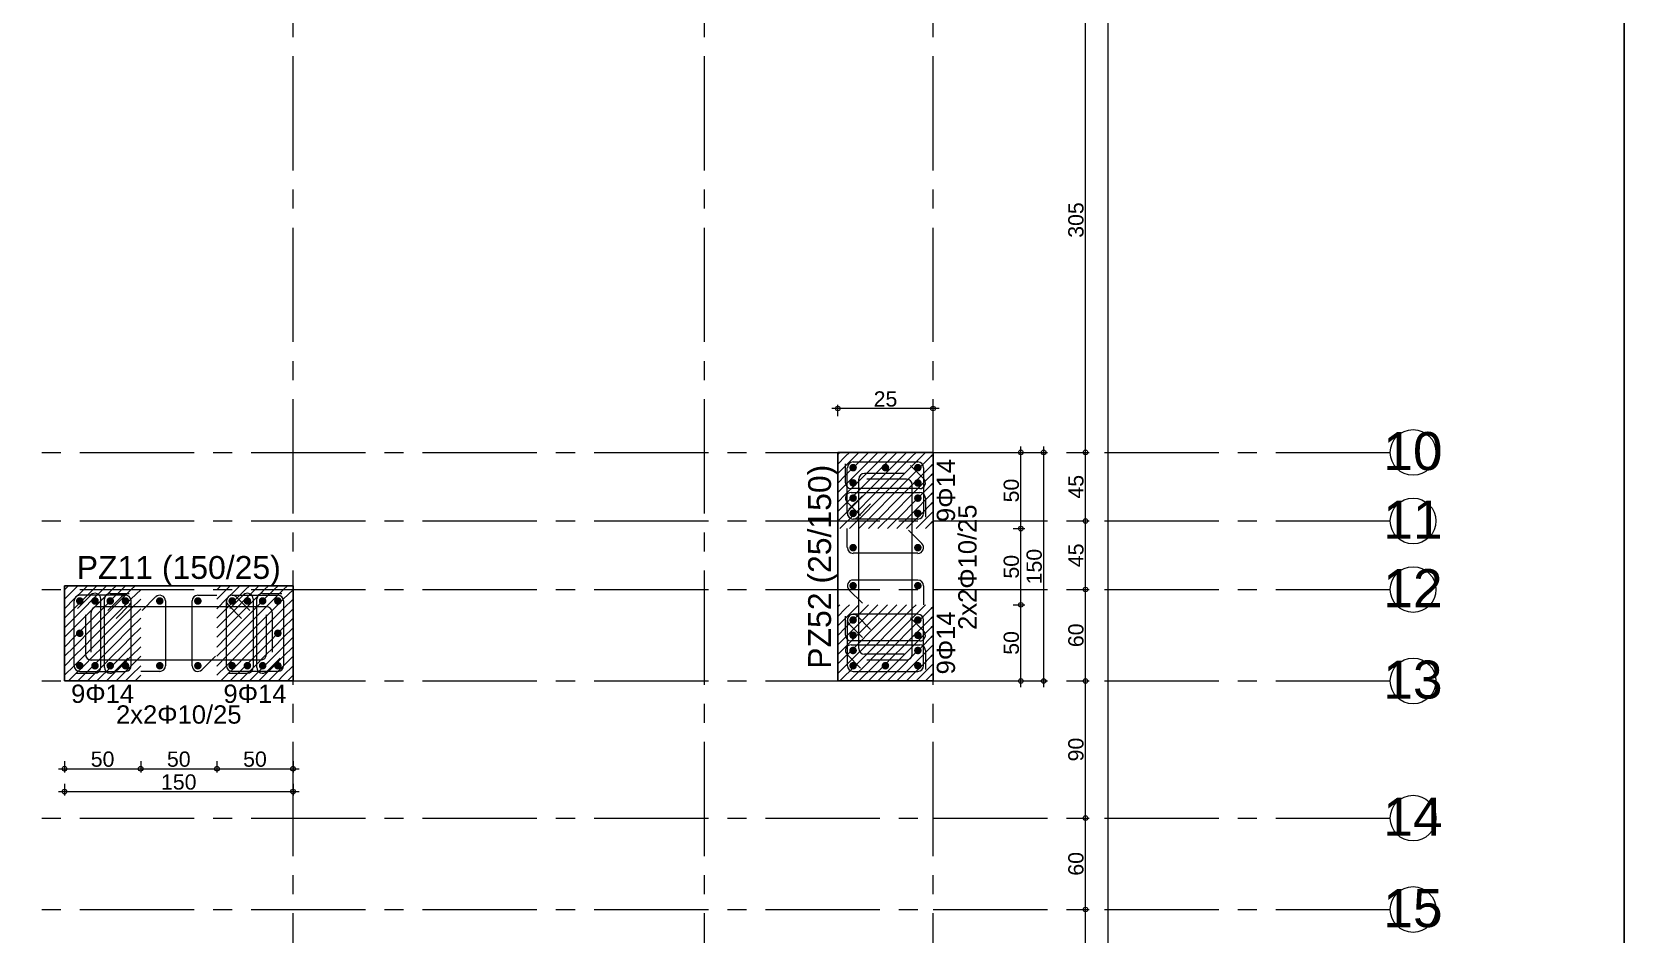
# Model space of a CAD drawing. Header units: millimetres. Extents: x 2232 to 85269, y -3593 to 5869.
# Drawn here: x 23324 to 24369, y 4473 to 5066 of the extents above; entities that cross this region are included whole.
import ezdxf

# ---------------------------------------------------------------- set-up
doc = ezdxf.new("R2010")
doc.units = ezdxf.units.MM
doc.linetypes.add('CENTER2', pattern=[112.5, 75, -12.5, 12.5, -12.5])
doc.linetypes.add('DASHDOT2', pattern=[12.7, 6.35, -3.175, 0, -3.175])
doc.layers.add('aks', color=251, linetype='DASHDOT2', lineweight=35)
for name, color, linetype in [('Donatı Yazısı', 7, 'Continuous'), ('Donatı Çizgisi', 7, 'Continuous'), ('Kolon', 7, 'Continuous'), ('Ölçülendirme', 7, 'Continuous')]:
    doc.layers.add(name, color=color, linetype=linetype)
doc.styles.add('arial_1_18', font='arial.ttf', dxfattribs={"height": 0.2})

# ---------------------------------------------------------------- blocks, each defined once
blk = doc.blocks.new('IDE999Entity6706')
at = {"layer": 'aks', "color": 250, "linetype": 'CENTER2', "lineweight": 5}
blk.add_lwpolyline([(9876.2, 200), (9876.2, 2530)], dxfattribs=at)
blk = doc.blocks.new('IDE999Entity6707')
at = {"layer": 'aks', "color": 250, "linetype": 'CENTER2', "lineweight": 5}
blk.add_lwpolyline([(10026.2, 200), (10026.2, 2530)], dxfattribs=at)
blk = doc.blocks.new('IDE999Entity6708')
at = {"layer": 'aks', "color": 250, "linetype": 'CENTER2', "lineweight": 5}
blk.add_lwpolyline([(9606.2, 200), (9606.2, 2530)], dxfattribs=at)
blk = doc.blocks.new('IDE999Entity6737')
at = {"layer": 'aks', "color": 250, "linetype": 'CENTER2', "lineweight": 5}
for points in [[(6766.2, 1575), (10026.2, 1575)], [(10026.2, 1575), (10326.2, 1575)]]:
    blk.add_lwpolyline(points, dxfattribs=at)
at = {"layer": 'aks', "color": 30, "linetype": 'Continuous', "lineweight": 5}
blk.add_circle((10341.2, 1575), 15, dxfattribs=at)
at = {"layer": 'aks', "color": 1, "linetype": 'Continuous', "lineweight": 5, "style": 'arial_1_18'}
blk.add_text('14', height=25, dxfattribs=at).set_placement((10321.7, 1563.4))
blk = doc.blocks.new('IDE999Entity6738')
at = {"layer": 'aks', "color": 250, "linetype": 'CENTER2', "lineweight": 5}
for points in [[(6766.2, 1725), (10026.2, 1725)], [(10026.2, 1725), (10326.2, 1725)]]:
    blk.add_lwpolyline(points, dxfattribs=at)
at = {"layer": 'aks', "color": 30, "linetype": 'Continuous', "lineweight": 5}
blk.add_circle((10341.2, 1725), 15, dxfattribs=at)
at = {"layer": 'aks', "color": 1, "linetype": 'Continuous', "lineweight": 5, "style": 'arial_1_18'}
blk.add_text('12', height=25, dxfattribs=at).set_placement((10321.7, 1713.4))
blk = doc.blocks.new('IDE999Entity6739')
at = {"layer": 'aks', "color": 250, "linetype": 'CENTER2', "lineweight": 5}
for points in [[(6766.2, 1515), (10026.2, 1515)], [(10026.2, 1515), (10326.2, 1515)]]:
    blk.add_lwpolyline(points, dxfattribs=at)
at = {"layer": 'aks', "color": 30, "linetype": 'Continuous', "lineweight": 5}
blk.add_circle((10341.2, 1515), 15, dxfattribs=at)
at = {"layer": 'aks', "color": 1, "linetype": 'Continuous', "lineweight": 5, "style": 'arial_1_18'}
blk.add_text('15', height=25, dxfattribs=at).set_placement((10321.7, 1503.4))
blk = doc.blocks.new('IDE999Entity6740')
at = {"layer": 'aks', "color": 250, "linetype": 'CENTER2', "lineweight": 5}
for points in [[(6766.2, 1770), (10026.2, 1770)], [(10026.2, 1770), (10326.2, 1770)]]:
    blk.add_lwpolyline(points, dxfattribs=at)
at = {"layer": 'aks', "color": 30, "linetype": 'Continuous', "lineweight": 5}
blk.add_circle((10341.2, 1770), 15, dxfattribs=at)
at = {"layer": 'aks', "color": 1, "linetype": 'Continuous', "lineweight": 5, "style": 'arial_1_18'}
blk.add_text('11', height=25, dxfattribs=at).set_placement((10321.7, 1758.4))
blk = doc.blocks.new('IDE999Entity6741')
at = {"layer": 'aks', "color": 250, "linetype": 'CENTER2', "lineweight": 5}
for points in [[(6766.2, 1665), (10026.2, 1665)], [(10026.2, 1665), (10326.2, 1665)]]:
    blk.add_lwpolyline(points, dxfattribs=at)
at = {"layer": 'aks', "color": 30, "linetype": 'Continuous', "lineweight": 5}
blk.add_circle((10341.2, 1665), 15, dxfattribs=at)
at = {"layer": 'aks', "color": 1, "linetype": 'Continuous', "lineweight": 5, "style": 'arial_1_18'}
blk.add_text('13', height=25, dxfattribs=at).set_placement((10321.7, 1653.4))
blk = doc.blocks.new('IDE999Entity6742')
at = {"layer": 'aks', "color": 250, "linetype": 'CENTER2', "lineweight": 5}
for points in [[(6766.2, 1815), (10026.2, 1815)], [(10026.2, 1815), (10326.2, 1815)]]:
    blk.add_lwpolyline(points, dxfattribs=at)
at = {"layer": 'aks', "color": 30, "linetype": 'Continuous', "lineweight": 5}
blk.add_circle((10341.2, 1815), 15, dxfattribs=at)
at = {"layer": 'aks', "color": 1, "linetype": 'Continuous', "lineweight": 5, "style": 'arial_1_18'}
blk.add_text('10', height=25, dxfattribs=at).set_placement((10321.7, 1803.4))

msp = doc.modelspace()

# ---------------------------------------------------------------- hatches: boundary and pattern name
at = {"layer": 'Donatı Çizgisi', "linetype": 'Continuous', "lineweight": 5}
h = msp.add_hatch(color=5, dxfattribs=at)
edge = h.paths.add_edge_path(flags=0)
edge.add_arc((23863.2, 4779.6), 2.5, 0, 360)
h = msp.add_hatch(color=5, dxfattribs=at)
edge = h.paths.add_edge_path(flags=0)
edge.add_arc((23884.4, 4779.6), 2.5, 0, 360)
h = msp.add_hatch(color=5, dxfattribs=at)
edge = h.paths.add_edge_path(flags=0)
edge.add_arc((23905.7, 4779.6), 2.5, 0, 360)
h = msp.add_hatch(color=5, dxfattribs=at)
edge = h.paths.add_edge_path(flags=0)
edge.add_arc((23863.2, 4769.6), 2.5, 0, 360)
h = msp.add_hatch(color=5, dxfattribs=at)
edge = h.paths.add_edge_path(flags=0)
edge.add_arc((23905.7, 4769.6), 2.5, 0, 360)
h = msp.add_hatch(color=5, dxfattribs=at)
edge = h.paths.add_edge_path(flags=0)
edge.add_arc((23863.2, 4759.6), 2.5, 0, 360)
h = msp.add_hatch(color=5, dxfattribs=at)
edge = h.paths.add_edge_path(flags=0)
edge.add_arc((23905.7, 4759.6), 2.5, 0, 360)
h = msp.add_hatch(color=5, dxfattribs=at)
edge = h.paths.add_edge_path(flags=0)
edge.add_arc((23863.2, 4749.6), 2.5, 0, 360)
h = msp.add_hatch(color=5, dxfattribs=at)
edge = h.paths.add_edge_path(flags=0)
edge.add_arc((23905.7, 4749.6), 2.5, 0, 360)
h = msp.add_hatch(color=5, dxfattribs=at)
edge = h.paths.add_edge_path(flags=0)
edge.add_arc((23863.2, 4727.1), 2.5, 0, 360)
h = msp.add_hatch(color=5, dxfattribs=at)
edge = h.paths.add_edge_path(flags=0)
edge.add_arc((23905.7, 4727.1), 2.5, 0, 360)
h = msp.add_hatch(color=5, dxfattribs=at)
edge = h.paths.add_edge_path(flags=0)
edge.add_arc((23863.2, 4702.1), 2.5, 0, 360)
h = msp.add_hatch(color=5, dxfattribs=at)
edge = h.paths.add_edge_path(flags=0)
edge.add_arc((23905.7, 4702.1), 2.5, 0, 360)
h = msp.add_hatch(color=5, dxfattribs=at)
edge = h.paths.add_edge_path(flags=0)
edge.add_arc((23355.7, 4692.1), 2.5, 0, 360)
h = msp.add_hatch(color=5, dxfattribs=at)
edge = h.paths.add_edge_path(flags=0)
edge.add_arc((23365.7, 4692.1), 2.5, 0, 360)
h = msp.add_hatch(color=5, dxfattribs=at)
edge = h.paths.add_edge_path(flags=0)
edge.add_arc((23375.7, 4692.1), 2.5, 0, 360)
h = msp.add_hatch(color=5, dxfattribs=at)
edge = h.paths.add_edge_path(flags=0)
edge.add_arc((23385.7, 4692.1), 2.5, 0, 360)
h = msp.add_hatch(color=5, dxfattribs=at)
edge = h.paths.add_edge_path(flags=0)
edge.add_arc((23408.2, 4692.1), 2.5, 0, 360)
h = msp.add_hatch(color=5, dxfattribs=at)
edge = h.paths.add_edge_path(flags=0)
edge.add_arc((23433.2, 4692.1), 2.5, 0, 360)
h = msp.add_hatch(color=5, dxfattribs=at)
edge = h.paths.add_edge_path(flags=0)
edge.add_arc((23455.7, 4692.1), 2.5, 0, 360)
h = msp.add_hatch(color=5, dxfattribs=at)
edge = h.paths.add_edge_path(flags=0)
edge.add_arc((23465.7, 4692.1), 2.5, 0, 360)
h = msp.add_hatch(color=5, dxfattribs=at)
edge = h.paths.add_edge_path(flags=0)
edge.add_arc((23475.7, 4692.1), 2.5, 0, 360)
h = msp.add_hatch(color=5, dxfattribs=at)
edge = h.paths.add_edge_path(flags=0)
edge.add_arc((23485.7, 4692.1), 2.5, 0, 360)
h = msp.add_hatch(color=5, dxfattribs=at)
edge = h.paths.add_edge_path(flags=0)
edge.add_arc((23863.2, 4679.6), 2.5, 0, 360)
h = msp.add_hatch(color=5, dxfattribs=at)
edge = h.paths.add_edge_path(flags=0)
edge.add_arc((23905.7, 4679.6), 2.5, 0, 360)
h = msp.add_hatch(color=5, dxfattribs=at)
edge = h.paths.add_edge_path(flags=0)
edge.add_arc((23355.7, 4670.9), 2.5, 0, 360)
h = msp.add_hatch(color=5, dxfattribs=at)
edge = h.paths.add_edge_path(flags=0)
edge.add_arc((23485.7, 4670.9), 2.5, 0, 360)
h = msp.add_hatch(color=5, dxfattribs=at)
edge = h.paths.add_edge_path(flags=0)
edge.add_arc((23863.2, 4669.6), 2.5, 0, 360)
h = msp.add_hatch(color=5, dxfattribs=at)
edge = h.paths.add_edge_path(flags=0)
edge.add_arc((23905.7, 4669.6), 2.5, 0, 360)
h = msp.add_hatch(color=5, dxfattribs=at)
edge = h.paths.add_edge_path(flags=0)
edge.add_arc((23863.2, 4659.6), 2.5, 0, 360)
h = msp.add_hatch(color=5, dxfattribs=at)
edge = h.paths.add_edge_path(flags=0)
edge.add_arc((23905.7, 4659.6), 2.5, 0, 360)
h = msp.add_hatch(color=5, dxfattribs=at)
edge = h.paths.add_edge_path(flags=0)
edge.add_arc((23355.7, 4649.6), 2.5, 0, 360)
h = msp.add_hatch(color=5, dxfattribs=at)
edge = h.paths.add_edge_path(flags=0)
edge.add_arc((23365.7, 4649.6), 2.5, 0, 360)
h = msp.add_hatch(color=5, dxfattribs=at)
edge = h.paths.add_edge_path(flags=0)
edge.add_arc((23375.7, 4649.6), 2.5, 0, 360)
h = msp.add_hatch(color=5, dxfattribs=at)
edge = h.paths.add_edge_path(flags=0)
edge.add_arc((23385.7, 4649.6), 2.5, 0, 360)
h = msp.add_hatch(color=5, dxfattribs=at)
edge = h.paths.add_edge_path(flags=0)
edge.add_arc((23408.2, 4649.6), 2.5, 0, 360)
h = msp.add_hatch(color=5, dxfattribs=at)
edge = h.paths.add_edge_path(flags=0)
edge.add_arc((23433.2, 4649.6), 2.5, 0, 360)
h = msp.add_hatch(color=5, dxfattribs=at)
edge = h.paths.add_edge_path(flags=0)
edge.add_arc((23455.7, 4649.6), 2.5, 0, 360)
h = msp.add_hatch(color=5, dxfattribs=at)
edge = h.paths.add_edge_path(flags=0)
edge.add_arc((23465.7, 4649.6), 2.5, 0, 360)
h = msp.add_hatch(color=5, dxfattribs=at)
edge = h.paths.add_edge_path(flags=0)
edge.add_arc((23475.7, 4649.6), 2.5, 0, 360)
h = msp.add_hatch(color=5, dxfattribs=at)
edge = h.paths.add_edge_path(flags=0)
edge.add_arc((23485.7, 4649.6), 2.5, 0, 360)
h = msp.add_hatch(color=5, dxfattribs=at)
edge = h.paths.add_edge_path(flags=0)
edge.add_arc((23863.2, 4649.6), 2.5, 0, 360)
h = msp.add_hatch(color=5, dxfattribs=at)
edge = h.paths.add_edge_path(flags=0)
edge.add_arc((23884.4, 4649.6), 2.5, 0, 360)
h = msp.add_hatch(color=5, dxfattribs=at)
edge = h.paths.add_edge_path(flags=0)
edge.add_arc((23905.7, 4649.6), 2.5, 0, 360)

# ---------------------------------------------------------------- linework, layer by layer
msp.add_line((24369.2, 5868.7), (24369.2, 1368.7))
at = {"layer": 'Donatı Çizgisi', "color": 1, "linetype": 'Continuous', "lineweight": 5}
for points in [[(23858.2, 4769.6), (23858.2, 4782.1)], [(23870.7, 4775.9), (23896.7, 4775.9)], [(23900.8, 4781.1), (23909.6, 4772.3)], [(23906.9, 4765.9), (23861.9, 4765.9)], [(23866.9, 4660.9), (23866.9, 4772.1)], [(23898.2, 4772.1), (23872.2, 4772.1)], [(23901.9, 4657.1), (23901.9, 4768.4)], [(23868.1, 4748.1), (23859.3, 4757)], [(23861.9, 4763.4), (23906.9, 4763.4)], [(23910.7, 4759.6), (23910.7, 4747.1)], [(23859.4, 4727.1), (23859.4, 4739.6)], [(23899.5, 4738.6), (23908.3, 4729.8)], [(23905.7, 4723.4), (23863.2, 4723.4)], [(23863.2, 4705.9), (23905.7, 4705.9)], [(23354.2, 4687.2), (23363, 4696)], [(23369.4, 4693.4), (23369.4, 4648.4)], [(23371.9, 4648.4), (23371.9, 4693.4)], [(23375.7, 4697.1), (23388.2, 4697.1)], [(23396.7, 4685.9), (23405.5, 4694.8)], [(23411.9, 4692.1), (23411.9, 4649.6)], [(23429.4, 4649.6), (23429.4, 4692.1)], [(23433.2, 4695.9), (23445.7, 4695.9)], [(23454.2, 4687.2), (23463, 4696)], [(23469.4, 4693.4), (23469.4, 4648.4)], [(23471.9, 4648.4), (23471.9, 4693.4)], [(23475.7, 4697.1), (23488.2, 4697.1)], [(23869.4, 4690.6), (23860.5, 4699.5)], [(23909.4, 4702.1), (23909.4, 4689.6)], [(23359.4, 4683.1), (23359.4, 4657.1)], [(23363.2, 4658.6), (23363.2, 4684.6)], [(23366.9, 4688.4), (23478.2, 4688.4)], [(23478.2, 4657.1), (23478.2, 4683.1)], [(23481.9, 4684.6), (23481.9, 4658.6)], [(23858.2, 4669.6), (23858.2, 4682.1)], [(23900.8, 4681.1), (23909.6, 4672.3)], [(23906.9, 4665.9), (23861.9, 4665.9)], [(23861.9, 4663.4), (23906.9, 4663.4)], [(23363.2, 4653.4), (23474.4, 4653.4)], [(23387.2, 4654.5), (23378.3, 4645.7)], [(23444.7, 4655.8), (23435.8, 4647)], [(23487.2, 4654.5), (23478.3, 4645.7)], [(23868.1, 4648.1), (23859.3, 4657)], [(23896.7, 4657.1), (23870.7, 4657.1)], [(23872.2, 4653.4), (23898.2, 4653.4)], [(23910.7, 4659.6), (23910.7, 4647.1)], [(23365.7, 4644.6), (23353.2, 4644.6)], [(23408.2, 4645.9), (23395.7, 4645.9)], [(23465.7, 4644.6), (23453.2, 4644.6)]]:
    msp.add_lwpolyline(points, dxfattribs=at)
at = {"layer": 'Donatı Çizgisi', "color": 5, "linetype": 'Continuous', "lineweight": 5}
for points in [[(23859.4, 4749.6), (23859.4, 4779.6)], [(23863.2, 4783.4), (23905.7, 4783.4)], [(23909.4, 4779.6), (23909.4, 4749.6)], [(23860.5, 4752.3), (23869.4, 4761.1)], [(23874.7, 4755.8), (23865.8, 4747)], [(23905.7, 4745.9), (23863.2, 4745.9)], [(23351.9, 4692.1), (23351.9, 4649.6)], [(23385.7, 4695.9), (23355.7, 4695.9)], [(23383, 4694.8), (23374.2, 4685.9)], [(23389.4, 4649.6), (23389.4, 4692.1)], [(23451.9, 4649.6), (23451.9, 4692.1)], [(23455.7, 4695.9), (23485.7, 4695.9)], [(23458.3, 4694.8), (23467.2, 4685.9)], [(23489.4, 4692.1), (23489.4, 4649.6)], [(23379.5, 4680.6), (23388.3, 4689.5)], [(23461.9, 4680.6), (23453, 4689.5)], [(23905.7, 4683.4), (23863.2, 4683.4)], [(23874.7, 4673.4), (23865.8, 4682.3)], [(23859.4, 4679.6), (23859.4, 4649.6)], [(23860.5, 4677), (23869.4, 4668.1)], [(23909.4, 4649.6), (23909.4, 4679.6)], [(23355.7, 4645.9), (23385.7, 4645.9)], [(23485.7, 4645.9), (23455.7, 4645.9)], [(23863.2, 4645.9), (23905.7, 4645.9)]]:
    msp.add_lwpolyline(points, dxfattribs=at)
for centre, start, end in [((23863.2, 4779.6), 90, 180), ((23905.7, 4779.6), 0, 90), ((23863.2, 4749.6), 135, 270), ((23863.2, 4749.6), 180, 315), ((23905.7, 4749.6), 270, 0), ((23355.7, 4692.1), 90, 180), ((23385.7, 4692.1), 0, 135), ((23385.7, 4692.1), 315, 90), ((23455.7, 4692.1), 90, 225), ((23455.7, 4692.1), 45, 180), ((23485.7, 4692.1), 0, 90), ((23863.2, 4679.6), 45, 180), ((23863.2, 4679.6), 90, 225), ((23905.7, 4679.6), 0, 90), ((23355.7, 4649.6), 180, 270), ((23385.7, 4649.6), 270, 0), ((23455.7, 4649.6), 180, 270), ((23485.7, 4649.6), 270, 0), ((23863.2, 4649.6), 180, 270), ((23905.7, 4649.6), 270, 0)]:
    msp.add_arc(centre, 3.75, start, end, dxfattribs=at)
at = {"layer": 'Donatı Çizgisi', "color": 1, "linetype": 'Continuous', "lineweight": 5}
for centre, start, end in [((23870.7, 4772.1), 90, 180), ((23861.9, 4769.6), 180, 270), ((23898.2, 4768.4), 0, 90), ((23906.9, 4769.6), 270, 45), ((23861.9, 4759.6), 90, 225), ((23906.9, 4759.6), 0, 90), ((23863.2, 4727.1), 180, 270), ((23905.7, 4727.1), 270, 45), ((23863.2, 4702.1), 90, 225), ((23905.7, 4702.1), 0, 90), ((23365.7, 4693.4), 0, 135), ((23375.7, 4693.4), 90, 180), ((23408.2, 4692.1), 0, 135), ((23433.2, 4692.1), 90, 180), ((23465.7, 4693.4), 0, 135), ((23475.7, 4693.4), 90, 180), ((23366.9, 4684.6), 90, 180), ((23478.2, 4684.6), 0, 90), ((23906.9, 4669.6), 270, 45), ((23861.9, 4669.6), 180, 270), ((23861.9, 4659.6), 90, 225), ((23870.7, 4660.9), 180, 270), ((23906.9, 4659.6), 0, 90), ((23363.2, 4657.1), 180, 270), ((23474.4, 4657.1), 270, 0), ((23898.2, 4657.1), 270, 0), ((23365.7, 4648.4), 270, 0), ((23375.7, 4648.4), 180, 315), ((23408.2, 4649.6), 270, 0), ((23433.2, 4649.6), 180, 315), ((23465.7, 4648.4), 270, 0), ((23475.7, 4648.4), 180, 315)]:
    msp.add_arc(centre, 3.75, start, end, dxfattribs=at)
at = {"layer": 'Kolon', "color": 251, "linetype": 'Continuous', "lineweight": -3}
for points in [[(23853.2, 4788.3), (23854.5, 4789.6)], [(23853.2, 4775.8), (23864.5, 4787.1)], [(23853.2, 4782), (23858.3, 4787.1)], [(23858.3, 4787.1), (23860.8, 4789.6)], [(23864.5, 4787.1), (23867, 4789.6)], [(23864.5, 4774.6), (23877, 4787.1)], [(23864.5, 4780.9), (23870.8, 4787.1)], [(23870.8, 4787.1), (23873.3, 4789.6)], [(23877, 4787.1), (23879.5, 4789.6)], [(23877, 4774.6), (23889.5, 4787.1)], [(23877, 4780.9), (23883.3, 4787.1)], [(23883.3, 4787.1), (23885.8, 4789.6)], [(23889.5, 4787.1), (23892, 4789.6)], [(23889.5, 4774.6), (23902, 4787.1)], [(23889.5, 4780.9), (23895.8, 4787.1)], [(23895.8, 4787.1), (23898.3, 4789.6)], [(23902, 4787.1), (23904.5, 4789.6)], [(23902, 4774.6), (23914.5, 4787.1)], [(23902, 4780.9), (23908.3, 4787.1)], [(23908.3, 4787.1), (23910.8, 4789.6)], [(23914.5, 4787.1), (23915.7, 4788.3)], [(23858.3, 4774.6), (23864.5, 4780.9)], [(23870.8, 4774.6), (23877, 4780.9)], [(23883.3, 4774.6), (23889.5, 4780.9)], [(23895.8, 4774.6), (23902, 4780.9)], [(23908.3, 4774.6), (23914.5, 4780.9)], [(23914.5, 4780.9), (23915.7, 4782)], [(23914.5, 4774.6), (23915.7, 4775.8)], [(23853.2, 4763.3), (23864.5, 4774.6)], [(23853.2, 4769.5), (23858.3, 4774.6)], [(23858.3, 4762.1), (23864.5, 4768.4)], [(23864.5, 4762.1), (23877, 4774.6)], [(23864.5, 4768.4), (23870.8, 4774.6)], [(23870.8, 4762.1), (23877, 4768.4)], [(23877, 4762.1), (23889.5, 4774.6)], [(23877, 4768.4), (23883.3, 4774.6)], [(23883.3, 4762.1), (23889.5, 4768.4)], [(23889.5, 4762.1), (23902, 4774.6)], [(23889.5, 4768.4), (23895.8, 4774.6)], [(23895.8, 4762.1), (23902, 4768.4)], [(23902, 4762.1), (23914.5, 4774.6)], [(23902, 4768.4), (23908.3, 4774.6)], [(23908.3, 4762.1), (23914.5, 4768.4)], [(23914.5, 4768.4), (23915.7, 4769.5)], [(23853.2, 4750.8), (23864.5, 4762.1)], [(23853.2, 4757), (23858.3, 4762.1)], [(23858.3, 4749.6), (23864.5, 4755.9)], [(23864.5, 4749.6), (23877, 4762.1)], [(23864.5, 4755.9), (23870.8, 4762.1)], [(23870.8, 4749.6), (23877, 4755.9)], [(23877, 4749.6), (23889.5, 4762.1)], [(23877, 4755.9), (23883.3, 4762.1)], [(23883.3, 4749.6), (23889.5, 4755.9)], [(23889.5, 4749.6), (23902, 4762.1)], [(23889.5, 4755.9), (23895.8, 4762.1)], [(23895.8, 4749.6), (23902, 4755.9)], [(23902, 4749.6), (23914.5, 4762.1)], [(23902, 4755.9), (23908.3, 4762.1)], [(23908.3, 4749.6), (23914.5, 4755.9)], [(23914.5, 4762.1), (23915.7, 4763.3)], [(23914.5, 4755.9), (23915.7, 4757)], [(23853.2, 4744.5), (23858.3, 4749.6)], [(23854.5, 4739.6), (23864.5, 4749.6)], [(23864.5, 4743.4), (23870.8, 4749.6)], [(23867, 4739.6), (23877, 4749.6)], [(23877, 4743.4), (23883.3, 4749.6)], [(23879.5, 4739.6), (23889.5, 4749.6)], [(23889.5, 4743.4), (23895.8, 4749.6)], [(23892, 4739.6), (23902, 4749.6)], [(23902, 4743.4), (23908.3, 4749.6)], [(23904.5, 4739.6), (23914.5, 4749.6)], [(23914.5, 4749.6), (23915.7, 4750.8)], [(23914.5, 4743.4), (23915.7, 4744.5)], [(23860.8, 4739.6), (23864.5, 4743.4)], [(23873.3, 4739.6), (23877, 4743.4)], [(23885.8, 4739.6), (23889.5, 4743.4)], [(23898.3, 4739.6), (23902, 4743.4)], [(23910.8, 4739.6), (23914.5, 4743.4)], [(23345.7, 4693.3), (23352, 4699.6)], [(23345.7, 4699.5), (23345.8, 4699.6)], [(23345.8, 4699.6), (23348.3, 4702.1)], [(23345.8, 4687.1), (23352, 4693.4)], [(23352, 4699.6), (23354.5, 4702.1)], [(23352, 4687.1), (23364.5, 4699.6)], [(23352, 4693.4), (23358.3, 4699.6)], [(23358.3, 4699.6), (23360.8, 4702.1)], [(23358.3, 4687.1), (23364.5, 4693.4)], [(23364.5, 4699.6), (23367, 4702.1)], [(23364.5, 4687.1), (23377, 4699.6)], [(23364.5, 4693.4), (23370.8, 4699.6)], [(23370.8, 4699.6), (23373.3, 4702.1)], [(23370.8, 4687.1), (23377, 4693.4)], [(23377, 4699.6), (23379.5, 4702.1)], [(23377, 4687.1), (23389.5, 4699.6)], [(23377, 4693.4), (23383.3, 4699.6)], [(23383.3, 4699.6), (23385.8, 4702.1)], [(23383.3, 4687.1), (23389.5, 4693.4)], [(23389.5, 4699.6), (23392, 4702.1)], [(23389.5, 4693.4), (23395.7, 4699.5)], [(23389.5, 4687.1), (23395.7, 4693.3)], [(23445.7, 4693.3), (23452, 4699.6)], [(23445.7, 4699.5), (23445.8, 4699.6)], [(23445.8, 4699.6), (23448.3, 4702.1)], [(23445.8, 4687.1), (23452, 4693.4)], [(23452, 4699.6), (23454.5, 4702.1)], [(23452, 4687.1), (23464.5, 4699.6)], [(23452, 4693.4), (23458.3, 4699.6)], [(23458.3, 4699.6), (23460.8, 4702.1)], [(23458.3, 4687.1), (23464.5, 4693.4)], [(23464.5, 4699.6), (23467, 4702.1)], [(23464.5, 4687.1), (23477, 4699.6)], [(23464.5, 4693.4), (23470.8, 4699.6)], [(23470.8, 4699.6), (23473.3, 4702.1)], [(23470.8, 4687.1), (23477, 4693.4)], [(23477, 4699.6), (23479.5, 4702.1)], [(23477, 4687.1), (23489.5, 4699.6)], [(23477, 4693.4), (23483.3, 4699.6)], [(23483.3, 4699.6), (23485.8, 4702.1)], [(23483.3, 4687.1), (23489.5, 4693.4)], [(23489.5, 4699.6), (23492, 4702.1)], [(23489.5, 4693.4), (23495.7, 4699.5)], [(23489.5, 4687.1), (23495.7, 4693.3)], [(23345.7, 4680.8), (23352, 4687.1)], [(23345.7, 4687), (23345.8, 4687.1)], [(23352, 4674.6), (23364.5, 4687.1)], [(23352, 4680.9), (23358.3, 4687.1)], [(23364.5, 4674.6), (23377, 4687.1)], [(23364.5, 4680.9), (23370.8, 4687.1)], [(23377, 4674.6), (23389.5, 4687.1)], [(23377, 4680.9), (23383.3, 4687.1)], [(23389.5, 4680.9), (23395.7, 4687)], [(23445.7, 4680.8), (23452, 4687.1)], [(23445.7, 4687), (23445.8, 4687.1)], [(23452, 4674.6), (23464.5, 4687.1)], [(23452, 4680.9), (23458.3, 4687.1)], [(23464.5, 4674.6), (23477, 4687.1)], [(23464.5, 4680.9), (23470.8, 4687.1)], [(23477, 4674.6), (23489.5, 4687.1)], [(23477, 4680.9), (23483.3, 4687.1)], [(23489.5, 4680.9), (23495.7, 4687)], [(23853.2, 4688.3), (23854.5, 4689.6)], [(23853.2, 4675.8), (23864.5, 4687.1)], [(23853.2, 4682), (23858.3, 4687.1)], [(23858.3, 4687.1), (23860.8, 4689.6)], [(23864.5, 4687.1), (23867, 4689.6)], [(23864.5, 4674.6), (23877, 4687.1)], [(23864.5, 4680.9), (23870.8, 4687.1)], [(23870.8, 4687.1), (23873.3, 4689.6)], [(23877, 4687.1), (23879.5, 4689.6)], [(23877, 4674.6), (23889.5, 4687.1)], [(23877, 4680.9), (23883.3, 4687.1)], [(23883.3, 4687.1), (23885.8, 4689.6)], [(23889.5, 4687.1), (23892, 4689.6)], [(23889.5, 4674.6), (23902, 4687.1)], [(23889.5, 4680.9), (23895.8, 4687.1)], [(23895.8, 4687.1), (23898.3, 4689.6)], [(23902, 4687.1), (23904.5, 4689.6)], [(23902, 4674.6), (23914.5, 4687.1)], [(23902, 4680.9), (23908.3, 4687.1)], [(23908.3, 4687.1), (23910.8, 4689.6)], [(23914.5, 4687.1), (23915.7, 4688.3)], [(23914.5, 4680.9), (23915.7, 4682)], [(23345.7, 4668.3), (23352, 4674.6)], [(23345.7, 4674.5), (23345.8, 4674.6)], [(23345.8, 4674.6), (23352, 4680.9)], [(23352, 4662.1), (23364.5, 4674.6)], [(23352, 4668.4), (23358.3, 4674.6)], [(23358.3, 4674.6), (23364.5, 4680.9)], [(23364.5, 4662.1), (23377, 4674.6)], [(23364.5, 4668.4), (23370.8, 4674.6)], [(23370.8, 4674.6), (23377, 4680.9)], [(23377, 4662.1), (23389.5, 4674.6)], [(23377, 4668.4), (23383.3, 4674.6)], [(23383.3, 4674.6), (23389.5, 4680.9)], [(23389.5, 4674.6), (23395.7, 4680.8)], [(23389.5, 4668.4), (23395.7, 4674.5)], [(23445.7, 4668.3), (23452, 4674.6)], [(23445.7, 4674.5), (23445.8, 4674.6)], [(23445.8, 4674.6), (23452, 4680.9)], [(23452, 4662.1), (23464.5, 4674.6)], [(23452, 4668.4), (23458.3, 4674.6)], [(23458.3, 4674.6), (23464.5, 4680.9)], [(23464.5, 4662.1), (23477, 4674.6)], [(23464.5, 4668.4), (23470.8, 4674.6)], [(23470.8, 4674.6), (23477, 4680.9)], [(23477, 4662.1), (23489.5, 4674.6)], [(23477, 4668.4), (23483.3, 4674.6)], [(23483.3, 4674.6), (23489.5, 4680.9)], [(23489.5, 4674.6), (23495.7, 4680.8)], [(23489.5, 4668.4), (23495.7, 4674.5)], [(23853.2, 4663.3), (23864.5, 4674.6)], [(23853.2, 4669.5), (23858.3, 4674.6)], [(23858.3, 4674.6), (23864.5, 4680.9)], [(23864.5, 4662.1), (23877, 4674.6)], [(23864.5, 4668.4), (23870.8, 4674.6)], [(23870.8, 4674.6), (23877, 4680.9)], [(23877, 4662.1), (23889.5, 4674.6)], [(23877, 4668.4), (23883.3, 4674.6)], [(23883.3, 4674.6), (23889.5, 4680.9)], [(23889.5, 4662.1), (23902, 4674.6)], [(23889.5, 4668.4), (23895.8, 4674.6)], [(23895.8, 4674.6), (23902, 4680.9)], [(23902, 4662.1), (23914.5, 4674.6)], [(23902, 4668.4), (23908.3, 4674.6)], [(23908.3, 4674.6), (23914.5, 4680.9)], [(23914.5, 4674.6), (23915.7, 4675.8)], [(23345.7, 4655.8), (23352, 4662.1)], [(23345.7, 4662), (23345.8, 4662.1)], [(23345.8, 4662.1), (23352, 4668.4)], [(23352, 4649.6), (23364.5, 4662.1)], [(23352, 4655.9), (23358.3, 4662.1)], [(23358.3, 4662.1), (23364.5, 4668.4)], [(23364.5, 4649.6), (23377, 4662.1)], [(23364.5, 4655.9), (23370.8, 4662.1)], [(23370.8, 4662.1), (23377, 4668.4)], [(23377, 4649.6), (23389.5, 4662.1)], [(23377, 4655.9), (23383.3, 4662.1)], [(23383.3, 4662.1), (23389.5, 4668.4)], [(23389.5, 4662.1), (23395.7, 4668.3)], [(23389.5, 4655.9), (23395.7, 4662)], [(23445.7, 4655.8), (23452, 4662.1)], [(23445.7, 4662), (23445.8, 4662.1)], [(23445.8, 4662.1), (23452, 4668.4)], [(23452, 4649.6), (23464.5, 4662.1)], [(23452, 4655.9), (23458.3, 4662.1)], [(23458.3, 4662.1), (23464.5, 4668.4)], [(23464.5, 4649.6), (23477, 4662.1)], [(23464.5, 4655.9), (23470.8, 4662.1)], [(23470.8, 4662.1), (23477, 4668.4)], [(23477, 4649.6), (23489.5, 4662.1)], [(23477, 4655.9), (23483.3, 4662.1)], [(23483.3, 4662.1), (23489.5, 4668.4)], [(23489.5, 4662.1), (23495.7, 4668.3)], [(23489.5, 4655.9), (23495.7, 4662)], [(23853.2, 4650.8), (23864.5, 4662.1)], [(23853.2, 4657), (23858.3, 4662.1)], [(23858.3, 4662.1), (23864.5, 4668.4)], [(23864.5, 4649.6), (23877, 4662.1)], [(23864.5, 4655.9), (23870.8, 4662.1)], [(23870.8, 4662.1), (23877, 4668.4)], [(23877, 4649.6), (23889.5, 4662.1)], [(23877, 4655.9), (23883.3, 4662.1)], [(23883.3, 4662.1), (23889.5, 4668.4)], [(23889.5, 4649.6), (23902, 4662.1)], [(23889.5, 4655.9), (23895.8, 4662.1)], [(23895.8, 4662.1), (23902, 4668.4)], [(23902, 4649.6), (23914.5, 4662.1)], [(23902, 4655.9), (23908.3, 4662.1)], [(23908.3, 4662.1), (23914.5, 4668.4)], [(23914.5, 4668.4), (23915.7, 4669.5)], [(23914.5, 4662.1), (23915.7, 4663.3)], [(23345.8, 4649.6), (23352, 4655.9)], [(23358.3, 4649.6), (23364.5, 4655.9)], [(23370.8, 4649.6), (23377, 4655.9)], [(23383.3, 4649.6), (23389.5, 4655.9)], [(23389.5, 4649.6), (23395.7, 4655.8)], [(23445.8, 4649.6), (23452, 4655.9)], [(23458.3, 4649.6), (23464.5, 4655.9)], [(23470.8, 4649.6), (23477, 4655.9)], [(23483.3, 4649.6), (23489.5, 4655.9)], [(23489.5, 4649.6), (23495.7, 4655.8)], [(23858.3, 4649.6), (23864.5, 4655.9)], [(23870.8, 4649.6), (23877, 4655.9)], [(23883.3, 4649.6), (23889.5, 4655.9)], [(23895.8, 4649.6), (23902, 4655.9)], [(23908.3, 4649.6), (23914.5, 4655.9)], [(23914.5, 4655.9), (23915.7, 4657)], [(23914.5, 4649.6), (23915.7, 4650.8)], [(23345.7, 4643.3), (23352, 4649.6)], [(23345.7, 4649.5), (23345.8, 4649.6)], [(23348.3, 4639.6), (23352, 4643.4)], [(23352, 4643.4), (23358.3, 4649.6)], [(23354.5, 4639.6), (23364.5, 4649.6)], [(23360.8, 4639.6), (23364.5, 4643.4)], [(23364.5, 4643.4), (23370.8, 4649.6)], [(23367, 4639.6), (23377, 4649.6)], [(23373.3, 4639.6), (23377, 4643.4)], [(23377, 4643.4), (23383.3, 4649.6)], [(23379.5, 4639.6), (23389.5, 4649.6)], [(23385.8, 4639.6), (23389.5, 4643.4)], [(23389.5, 4643.4), (23395.7, 4649.5)], [(23392, 4639.6), (23395.7, 4643.3)], [(23445.7, 4643.3), (23452, 4649.6)], [(23445.7, 4649.5), (23445.8, 4649.6)], [(23448.3, 4639.6), (23452, 4643.4)], [(23452, 4643.4), (23458.3, 4649.6)], [(23454.5, 4639.6), (23464.5, 4649.6)], [(23460.8, 4639.6), (23464.5, 4643.4)], [(23464.5, 4643.4), (23470.8, 4649.6)], [(23467, 4639.6), (23477, 4649.6)], [(23473.3, 4639.6), (23477, 4643.4)], [(23477, 4643.4), (23483.3, 4649.6)], [(23479.5, 4639.6), (23489.5, 4649.6)], [(23485.8, 4639.6), (23489.5, 4643.4)], [(23489.5, 4643.4), (23495.7, 4649.5)], [(23492, 4639.6), (23495.7, 4643.3)], [(23853.2, 4644.5), (23858.3, 4649.6)], [(23854.5, 4639.6), (23864.5, 4649.6)], [(23860.8, 4639.6), (23864.5, 4643.4)], [(23864.5, 4643.4), (23870.8, 4649.6)], [(23867, 4639.6), (23877, 4649.6)], [(23873.3, 4639.6), (23877, 4643.4)], [(23877, 4643.4), (23883.3, 4649.6)], [(23879.5, 4639.6), (23889.5, 4649.6)], [(23885.8, 4639.6), (23889.5, 4643.4)], [(23889.5, 4643.4), (23895.8, 4649.6)], [(23892, 4639.6), (23902, 4649.6)], [(23898.3, 4639.6), (23902, 4643.4)], [(23902, 4643.4), (23908.3, 4649.6)], [(23904.5, 4639.6), (23914.5, 4649.6)], [(23910.8, 4639.6), (23914.5, 4643.4)], [(23914.5, 4643.4), (23915.7, 4644.5)]]:
    msp.add_lwpolyline(points, dxfattribs=at)
at = {"layer": 'Kolon', "color": 33, "linetype": 'Continuous', "lineweight": -3}
for points in [[(23853.2, 4639.6), (23853.2, 4789.6)], [(23853.2, 4789.6), (23915.7, 4789.6)], [(23915.7, 4639.6), (23915.7, 4789.6)], [(23345.7, 4702.1), (23495.7, 4702.1)], [(23345.7, 4639.6), (23345.7, 4702.1)], [(23495.7, 4639.6), (23495.7, 4702.1)], [(23345.7, 4639.6), (23495.7, 4639.6)], [(23853.2, 4639.6), (23915.7, 4639.6)]]:
    msp.add_lwpolyline(points, dxfattribs=at)
at = {"layer": 'Ölçülendirme', "color": 5, "linetype": 'Continuous', "lineweight": 5}
for points in [[(24015.7, 3170.6), (24015.7, 5508.6)], [(24030.7, 3170.6), (24030.7, 5508.6)], [(23919.7, 4818.4), (23849.2, 4818.4)], [(23853.2, 4813.4), (23853.2, 4820.9)], [(23915.7, 4813.4), (23915.7, 4820.9)], [(23968.3, 4789.6), (23975.8, 4789.6)], [(23973.3, 4635.6), (23973.3, 4793.6)], [(23983.3, 4789.6), (23990.8, 4789.6)], [(23988.3, 4635.6), (23988.3, 4793.6)], [(24010.7, 4789.6), (24018.2, 4789.6)], [(24010.7, 4744.6), (24018.2, 4744.6)], [(23968.3, 4739.6), (23975.8, 4739.6)], [(24010.7, 4699.6), (24018.2, 4699.6)], [(23968.3, 4689.6), (23975.8, 4689.6)], [(23968.3, 4639.6), (23975.8, 4639.6)], [(23983.3, 4639.6), (23990.8, 4639.6)], [(24010.7, 4639.6), (24018.2, 4639.6)], [(23341.7, 4582), (23499.7, 4582)], [(23345.7, 4587), (23345.7, 4579.5)], [(23395.7, 4587), (23395.7, 4579.5)], [(23445.7, 4587), (23445.7, 4579.5)], [(23495.7, 4587), (23495.7, 4579.5)], [(23341.7, 4567), (23499.7, 4567)], [(23345.7, 4572), (23345.7, 4564.5)], [(23495.7, 4572), (23495.7, 4564.5)], [(24010.7, 4549.6), (24018.2, 4549.6)], [(24010.7, 4489.6), (24018.2, 4489.6)]]:
    msp.add_lwpolyline(points, dxfattribs=at)
for centre in [(23853.2, 4818.4), (23915.7, 4818.4), (23973.3, 4789.6), (23988.3, 4789.6), (24015.7, 4789.6), (24015.7, 4744.6), (23973.3, 4739.6), (24015.7, 4699.6), (23973.3, 4689.6), (23973.3, 4639.6), (23988.3, 4639.6), (24015.7, 4639.6), (23345.7, 4582), (23395.7, 4582), (23445.7, 4582), (23495.7, 4582), (23345.7, 4567), (23495.7, 4567), (24015.7, 4549.6), (24015.7, 4489.6)]:
    msp.add_circle(centre, 1.5, dxfattribs=at)

# ---------------------------------------------------------------- block references
at = {"layer": 'aks'}
for name in ['IDE999Entity6708', 'IDE999Entity6706', 'IDE999Entity6707', 'IDE999Entity6742', 'IDE999Entity6740', 'IDE999Entity6738', 'IDE999Entity6741', 'IDE999Entity6737', 'IDE999Entity6739']:
    msp.add_blockref(name, (13889.5, 2974.6), dxfattribs=at)

# ---------------------------------------------------------------- texts
at = {"layer": 'Donatı Yazısı', "color": 1, "linetype": 'Continuous', "lineweight": 5, "style": 'arial_1_18'}
for s, p in [('9Φ14', (23930.1, 4743.9)), ('2x2Φ10/25', (23944.2, 4673.1)), ('9Φ14', (23930.1, 4643.9))]:
    msp.add_text(s, height=12, rotation=90, dxfattribs=at).set_placement(p)
for s, p in [('9Φ14', (23350, 4625.2)), ('9Φ14', (23450, 4625.2)), ('2x2Φ10/25', (23379.5, 4611.6))]:
    msp.add_text(s, height=12, dxfattribs=at).set_placement(p)
at = {"layer": 'Kolon', "color": 1, "linetype": 'Continuous', "lineweight": 5, "style": 'arial_1_18'}
msp.add_text('PZ52 (25/150)', height=15, rotation=90, dxfattribs=at).set_placement((23848.7, 4647.6))
msp.add_text('PZ11 (150/25)', height=15, dxfattribs=at).set_placement((23353.7, 4706.6))
at = {"layer": 'Ölçülendirme', "color": 5, "linetype": 'Continuous', "lineweight": 5, "style": 'arial_1_18'}
for s, p in [('305', (24014.4, 4930.5)), ('50', (23972, 4756.8)), ('45', (24014.4, 4759.3)), ('150', (23987, 4703)), ('45', (24014.4, 4714.3)), ('50', (23972, 4706.8)), ('50', (23972, 4656.8)), ('60', (24014.4, 4661.8)), ('90', (24014.4, 4586.8)), ('60', (24014.4, 4511.8))]:
    msp.add_text(s, height=10, rotation=90, dxfattribs=at).set_placement(p)
for s, p in [('25', (23876.7, 4819.7)), ('50', (23362.9, 4583.3)), ('50', (23412.9, 4583.3)), ('50', (23462.9, 4583.3)), ('150', (23409, 4568.3))]:
    msp.add_text(s, height=10, dxfattribs=at).set_placement(p)

doc.saveas('drawing.dxf')
